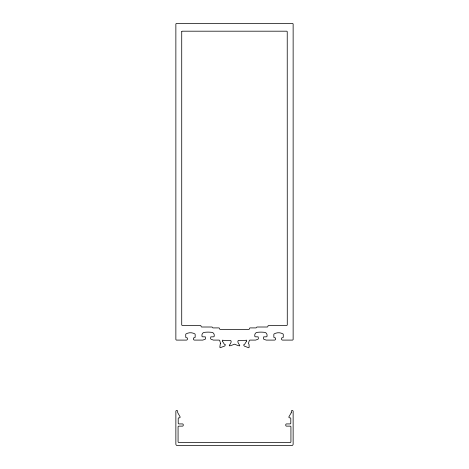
<?xml version="1.0" encoding="UTF-8"?>
<svg xmlns="http://www.w3.org/2000/svg" width="469" height="469" viewBox="0 0 469 469"><rect width="100%" height="100%" fill="white"/><g stroke="black" fill="none" stroke-linecap="round" stroke-linejoin="round"><path stroke-width="0.7" d="M246.676 340.963L246.254 340.095L245.416 340.471L238.287 340.471C235.831 343.226 245.252 348.614 234.5 344.17C223.795 348.643 233.216 343.179 230.713 340.471L223.584 340.471L222.716 340.095L222.324 340.963M246.618 341.098L244.607 344.316L243.593 344.926L244.302 346.081L248.717 347.775L249.174 347.265L249.033 344.451L248.435 343.46L249.279 340.629A0.75 0.75 0 0 1 250 340.095L255.488 340.095A0.75 0.75 0 0 0 255.746 340.048L257.751 339.316A0.938 0.938 0 0 0 258.378 338.436L258.173 336.853L255.517 336.812A0.75 0.75 0 0 1 254.767 336.062L254.767 335.124A2.814 2.814 0 0 1 257.581 332.31C260.401 332.064 261.421 332.064 264.24 332.31A2.814 2.814 0 0 1 267.054 335.124L267.054 336.062A0.75 0.75 0 0 1 266.304 336.812L263.613 336.871L263.443 338.565A0.75 0.75 0 0 0 263.936 339.269L266.075 340.048A0.75 0.75 0 0 0 266.333 340.095L274.471 340.095A1.126 1.126 0 0 0 275.596 338.97L275.596 338.501A0.75 0.75 0 0 0 274.846 337.75L274.588 337.75A0.75 0.75 0 0 1 273.832 337L273.832 334.52A0.75 0.75 0 0 1 274.218 333.869A8.817 8.817 0 0 1 282.883 333.869A0.75 0.75 0 0 1 283.264 334.52L283.264 337A0.75 0.75 0 0 1 282.514 337.75L282.256 337.75A0.75 0.75 0 0 0 281.506 338.501L281.506 338.97A1.126 1.126 0 0 0 282.631 340.095L292.386 340.095A0.75 0.75 0 0 0 293.137 339.345L293.137 24.2A0.75 0.75 0 0 0 292.386 23.45L176.614 23.45A0.75 0.75 0 0 0 175.863 24.2L175.863 339.345A0.75 0.75 0 0 0 176.614 340.095L186.369 340.095A1.126 1.126 0 0 0 187.494 338.97L187.494 338.501A0.75 0.75 0 0 0 186.744 337.75L186.486 337.75A0.75 0.75 0 0 1 185.736 337L185.736 334.52A0.75 0.75 0 0 1 186.117 333.869A8.817 8.817 0 0 1 194.782 333.869A0.75 0.75 0 0 1 195.168 334.52L195.168 337A0.75 0.75 0 0 1 194.412 337.75L194.154 337.75A0.75 0.75 0 0 0 193.404 338.501L193.404 338.97A1.126 1.126 0 0 0 194.529 340.095L202.667 340.095A0.75 0.75 0 0 0 202.925 340.048L205.064 339.269A0.75 0.75 0 0 0 205.557 338.565L205.352 336.853L202.696 336.812A0.75 0.75 0 0 1 201.946 336.062L201.946 335.124A2.814 2.814 0 0 1 204.76 332.31C207.579 332.064 208.599 332.064 211.419 332.31A2.814 2.814 0 0 1 214.233 335.124L214.233 336.062A0.75 0.75 0 0 1 213.483 336.812L210.792 336.871L210.622 338.436A0.938 0.938 0 0 0 211.249 339.316L213.254 340.048A0.75 0.75 0 0 0 213.512 340.095L219 340.095A0.75 0.75 0 0 1 219.721 340.629L220.541 343.32M222.382 341.098L224.393 344.316L225.378 344.639L224.868 345.94L220.184 347.746L219.826 347.195L220.266 343.982A0.797 0.797 0 0 0 220.682 343.331M181.726 31.704L181.726 324.753A0.75 0.75 0 0 0 182.476 325.504L200.322 325.504A0.75 0.75 0 0 1 201.072 326.254A0.75 0.75 0 0 0 201.822 327.01L211.795 327.01A0.75 0.75 0 0 1 212.486 327.462A0.75 0.75 0 0 0 213.172 327.913L218.806 327.913A0.75 0.75 0 0 1 219.556 328.663A0.75 0.75 0 0 0 220.307 329.414L248.693 329.414A0.75 0.75 0 0 0 249.444 328.663A0.75 0.75 0 0 1 250.194 327.913L255.828 327.913A0.75 0.75 0 0 0 256.514 327.462A0.75 0.75 0 0 1 257.205 327.01L267.178 327.01A0.75 0.75 0 0 0 267.928 326.254A0.75 0.75 0 0 1 268.678 325.504L286.524 325.504A0.75 0.75 0 0 0 287.274 324.753L287.233 31.546L286.711 31.189L182.289 31.189L181.726 31.704M291.208 412.826L288.968 416.701A0.75 0.75 0 0 0 289.619 417.826L290.041 417.826A0.75 0.75 0 0 1 290.792 418.577L290.792 423.173A0.75 0.75 0 0 1 290.041 423.923L286.524 423.923A0.75 0.75 0 0 0 285.773 424.674L285.773 425.377A0.75 0.75 0 0 0 286.524 426.128L290.182 426.128A0.75 0.75 0 0 1 290.932 426.878L290.932 441.657A0.938 0.938 0 0 1 289.994 442.595L179.006 442.595A0.938 0.938 0 0 1 178.068 441.657L178.068 426.878A0.75 0.75 0 0 1 178.818 426.128L182.476 426.128A0.75 0.75 0 0 0 183.227 425.377L183.227 424.674A0.75 0.75 0 0 0 182.476 423.923L178.959 423.923A0.75 0.75 0 0 1 178.208 423.173L178.208 418.577A0.75 0.75 0 0 1 178.959 417.826L179.381 417.826A0.75 0.75 0 0 0 180.032 416.701L177.792 412.826A0.75 0.75 0 0 1 177.692 412.45L177.692 411.377A0.915 0.915 0 0 0 176.778 410.463A0.915 0.915 0 0 0 175.863 411.377L175.863 444.096A1.454 1.454 0 0 0 177.317 445.55L291.683 445.55A1.454 1.454 0 0 0 293.137 444.096L293.137 411.377A0.915 0.915 0 0 0 292.222 410.463A0.915 0.915 0 0 0 291.308 411.377L291.308 412.45A0.75 0.75 0 0 1 291.208 412.826"/></g></svg>
